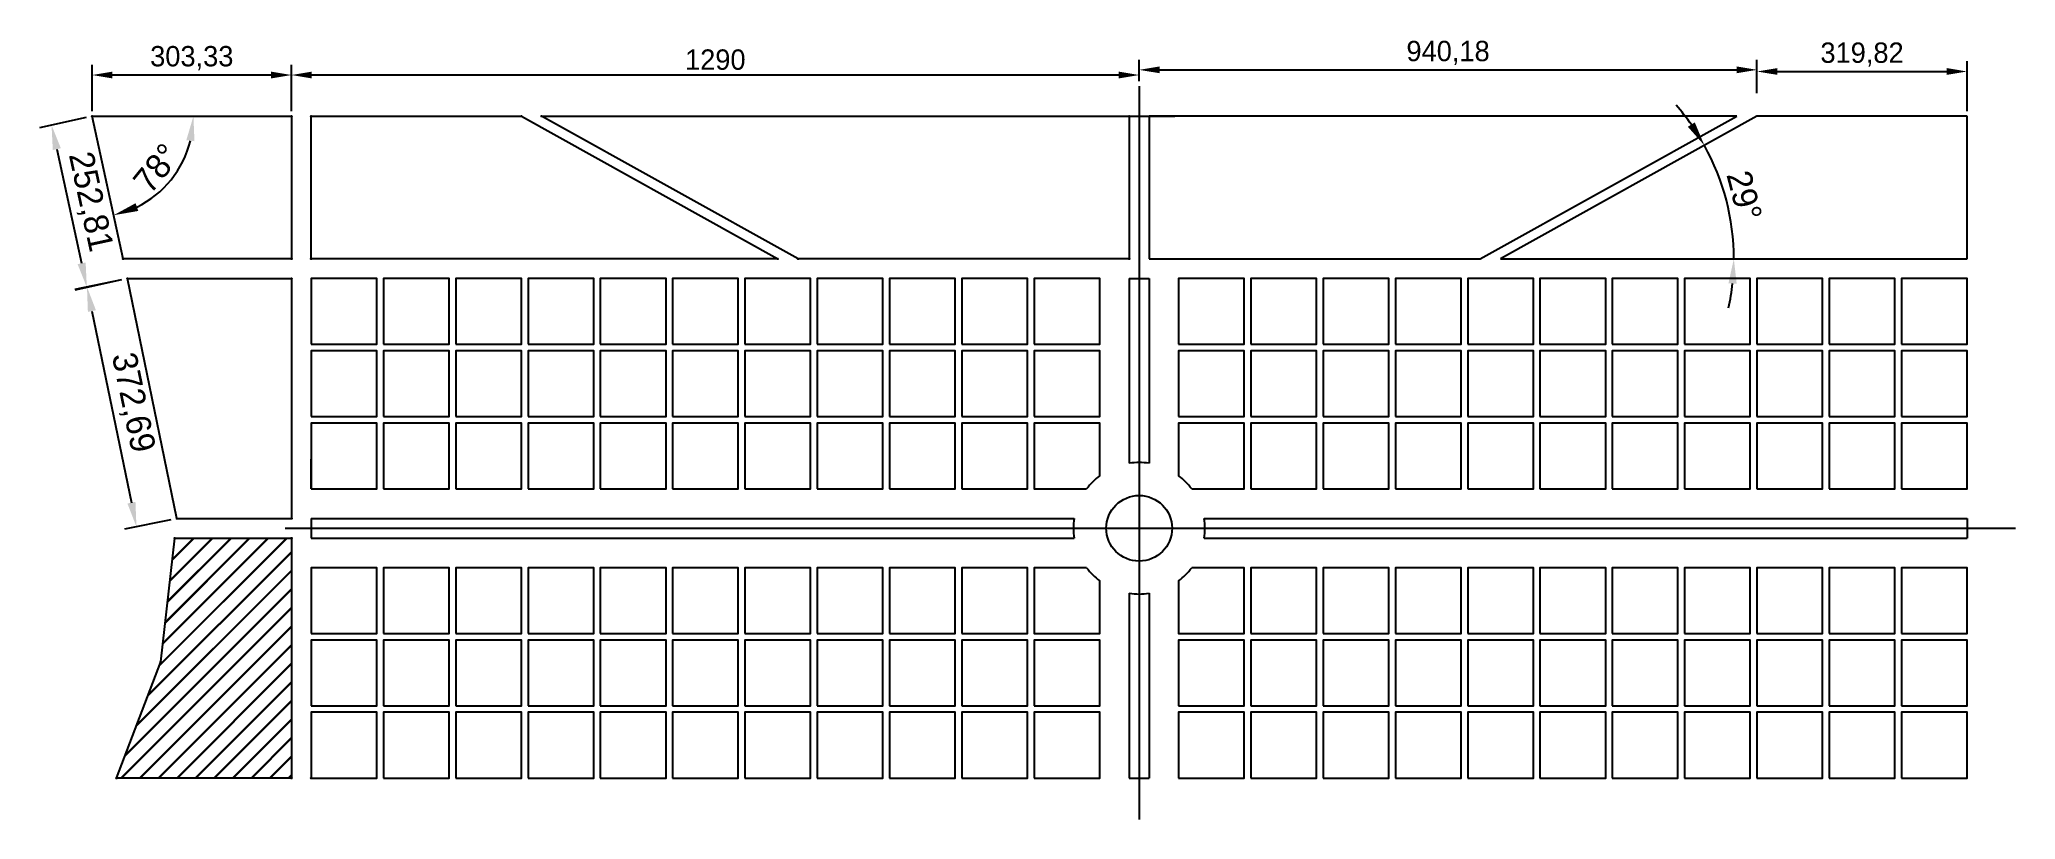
# Model space of a CAD drawing. Header units: millimetres. Extents: x 267 to 3274, y -323 to 864.
import ezdxf

# ---------------------------------------------------------------- set-up
doc = ezdxf.new("R2010")
doc.units = ezdxf.units.MM
doc.header["$PDMODE"] = 34
for name, color, linetype in [('Cotas', 250, 'Continuous'), ('Polilinea', 3, 'Continuous'), ('Puntos', 5, 'Continuous'), ('Tramas', 1, 'Continuous')]:
    doc.layers.add(name, color=color, linetype=linetype)
doc.dimstyles.new('Cotas1', dxfattribs={"dimscale": 0, "dimtxt": 2.5, "dimasz": 2.5, "dimexe": 1.25, "dimexo": 0.625, "dimtad": 1, "dimtxsty": 'Standard', "dimcen": 2.5, "dimadec": 0, "dimazin": 0, "dimtfac": 1, "dimtmove": 0, "dimatfit": 3, "dimfxl": 1, "dimarcsym": 0})

# ---------------------------------------------------------------- blocks, each defined once
blk = doc.blocks.new('*D18')
at = {"layer": 'Cotas', "color": 0, "lineweight": -2, "transparency": 16777216}
for p, q in [((650, 754.8), (650, 825.2)), ((1940, 800.3), (1940, 825.2)), ((1909, 809.7), (681, 809.7))]:
    blk.add_line(p, q, dxfattribs=at)
at = {"layer": 'Cotas', "color": 0, "transparency": 16777216}
for points in [[(681, 814.9), (681, 804.6), (650, 809.7)], [(1909, 814.9), (1909, 804.6), (1940, 809.7)]]:
    blk.add_solid(points, dxfattribs=at)
at = {"layer": 'Defpoints', "color": 0, "transparency": 16777216}
for p in [(650, 809.7), (1940, 792.6), (650, 747)]:
    blk.add_point(p, dxfattribs=at)
at = {"layer": 'Cotas', "color": 0, "transparency": 16777216, "insert": (1295, 833), "char_height": 30.98, "attachment_point": 5}
blk.add_mtext('1290', dxfattribs=at)
blk = doc.blocks.new('*D20')
at = {"layer": 'Cotas', "color": 0, "lineweight": -2, "transparency": 16777216}
for p, q in [((1940, 817.5), (1940, 833.1)), ((1971, 817.6), (2849.2, 817.6)), ((2880.2, 782), (2880.2, 833.1))]:
    blk.add_line(p, q, dxfattribs=at)
at = {"layer": 'Cotas', "color": 0, "transparency": 16777216}
for points in [[(1971, 822.8), (1971, 812.5), (1940, 817.6)], [(2849.2, 822.8), (2849.2, 812.5), (2880.2, 817.6)]]:
    blk.add_solid(points, dxfattribs=at)
at = {"layer": 'Defpoints', "color": 0, "transparency": 16777216}
for p in [(2880.2, 817.6), (1940, 809.7), (2880.2, 774.2)]:
    blk.add_point(p, dxfattribs=at)
at = {"layer": 'Cotas', "color": 0, "transparency": 16777216, "insert": (2410.1, 843.4), "char_height": 30.98, "attachment_point": 5}
blk.add_mtext('940,18', dxfattribs=at)
blk = doc.blocks.new('*D22')
at = {"layer": 'Cotas', "color": 0, "lineweight": -2, "transparency": 16777216}
for p, q in [((346.7, 754.8), (346.7, 825.2)), ((650, 754.8), (650, 825.2)), ((619, 809.7), (377.6, 809.7))]:
    blk.add_line(p, q, dxfattribs=at)
at = {"layer": 'Cotas', "color": 0, "transparency": 16777216}
for points in [[(377.6, 814.9), (377.6, 804.6), (346.7, 809.7)], [(619, 814.9), (619, 804.6), (650, 809.7)]]:
    blk.add_solid(points, dxfattribs=at)
at = {"layer": 'Defpoints', "color": 0, "transparency": 16777216}
for p in [(346.7, 809.7), (346.7, 747), (650, 747)]:
    blk.add_point(p, dxfattribs=at)
at = {"layer": 'Cotas', "color": 0, "transparency": 16777216, "insert": (498.3, 835.5), "char_height": 30.98, "attachment_point": 5}
blk.add_mtext('303,33', dxfattribs=at)
blk = doc.blocks.new('*D23')
at = {"layer": 'Cotas', "color": 0, "lineweight": -2, "transparency": 16777216}
for p, q in [((2880.2, 815.3), (2880.2, 830.6)), ((2911.2, 815.1), (3169, 815.1)), ((3200, 754.8), (3200, 830.6))]:
    blk.add_line(p, q, dxfattribs=at)
at = {"layer": 'Cotas', "color": 0, "transparency": 16777216}
for points in [[(2911.2, 820.3), (2911.2, 810), (2880.2, 815.1)], [(3169, 820.3), (3169, 810), (3200, 815.1)]]:
    blk.add_solid(points, dxfattribs=at)
at = {"layer": 'Defpoints', "color": 0, "transparency": 16777216}
for p in [(3200, 815.1), (2880.2, 807.5), (3200, 747)]:
    blk.add_point(p, dxfattribs=at)
at = {"layer": 'Cotas', "color": 0, "transparency": 16777216, "insert": (3040.1, 840.9), "char_height": 30.98, "attachment_point": 5}
blk.add_mtext('319,82', dxfattribs=at)
blk = doc.blocks.new('*D25')
at = {"layer": 'Cotas', "color": 0, "lineweight": -2, "transparency": 16777216}
for start, end in [(35.1393, 41.1945), (0, 29.0841), (347.8896, 353.9448)]:
    blk.add_arc((2490, 530), 355, start, end, dxfattribs=at)
at = {"layer": 'Cotas', "color": 0, "transparency": 16777216}
for points in [[(2785.6, 737.6), (2775, 731), (2800.2, 702.6)], [(2836.8, 492.9), (2849.3, 492.2), (2845, 530)]]:
    blk.add_solid(points, dxfattribs=at)
at = {"layer": 'Defpoints', "color": 0, "transparency": 16777216}
for p in [(2880.2, 747), (2839.9, 589.8), (2490, 530), (2490, 530), (3200, 530)]:
    blk.add_point(p, dxfattribs=at)
at = {"layer": 'Cotas', "color": 0, "transparency": 16777216, "insert": (2860.9, 626.2), "char_height": 37.5, "attachment_point": 5, "rotation": 284.5421}
blk.add_mtext('29°', dxfattribs=at)
blk = doc.blocks.new('*D26')
at = {"layer": 'Cotas', "color": 0, "lineweight": -2, "transparency": 16777216}
blk.add_arc((346.7, 747), 154.1, 296.2459, 346.0238, dxfattribs=at)
at = {"layer": 'Cotas', "color": 0, "transparency": 16777216}
for points in [[(490, 710.6), (502.4, 709), (500.8, 747)], [(416.9, 602.9), (412.8, 614.7), (379.4, 596.4)]]:
    blk.add_solid(points, dxfattribs=at)
at = {"layer": 'Defpoints', "color": 0, "transparency": 16777216}
for p in [(346.7, 747), (346.7, 747), (650, 747), (441.9, 625.9), (393.9, 530)]:
    blk.add_point(p, dxfattribs=at)
at = {"layer": 'Cotas', "color": 0, "transparency": 16777216, "insert": (444.8, 668), "char_height": 37.5, "attachment_point": 5, "rotation": 51.1349}
blk.add_mtext('78°', dxfattribs=at)
blk = doc.blocks.new('*D27')
at = {"layer": 'Cotas', "color": 0, "lineweight": -2, "transparency": 16777216}
for p, q in [((337.5, 745), (266.6, 729.6)), ((292.9, 697), (330.7, 523.2)), ((391.2, 498), (320.3, 482.6))]:
    blk.add_line(p, q, dxfattribs=at)
at = {"layer": 'Cotas', "color": 0, "transparency": 16777216}
for points in [[(299, 698.3), (286.8, 695.6), (284.9, 733.6)], [(336.8, 524.5), (324.6, 521.9), (338.6, 486.6)]]:
    blk.add_solid(points, dxfattribs=at)
at = {"layer": 'Defpoints', "color": 0, "transparency": 16777216}
for p in [(346.7, 747), (338.6, 486.6), (400.4, 500)]:
    blk.add_point(p, dxfattribs=at)
at = {"layer": 'Cotas', "color": 0, "transparency": 16777216, "insert": (342.3, 616.7), "char_height": 37.5, "attachment_point": 5, "rotation": 282.2709}
blk.add_mtext('252,81', dxfattribs=at)
blk = doc.blocks.new('*D28')
at = {"layer": 'Cotas', "color": 0, "lineweight": -2, "transparency": 16777216}
for p, q in [((391.2, 498.1), (320.4, 483.5)), ((346.3, 450.6), (406.5, 159)), ((466.6, 133.1), (395.7, 118.5))]:
    blk.add_line(p, q, dxfattribs=at)
at = {"layer": 'Cotas', "color": 0, "transparency": 16777216}
for points in [[(352.5, 451.8), (340.2, 449.3), (338.8, 487.3)], [(412.6, 160.3), (400.4, 157.7), (414.1, 122.3)]]:
    blk.add_solid(points, dxfattribs=at)
at = {"layer": 'Defpoints', "color": 0, "transparency": 16777216}
for p in [(400.4, 500), (414.1, 122.3), (475.7, 135)]:
    blk.add_point(p, dxfattribs=at)
at = {"layer": 'Cotas', "color": 0, "transparency": 16777216, "insert": (407, 311.1), "char_height": 37.5, "attachment_point": 5, "rotation": 281.6627}
blk.add_mtext('372,69', dxfattribs=at)

msp = doc.modelspace()

# ---------------------------------------------------------------- hatches: boundary and pattern name
at = {"layer": 'Polilinea'}
h = msp.add_hatch(dxfattribs=at)
h.set_pattern_fill('JIS_LC_20A', color=256)
h.paths.add_polyline_path([(650, 105), (650, -260), (383.78, -260), (451.03, -83.11), (472.34, 105)])

# ---------------------------------------------------------------- linework, layer by layer
for p, q in [((1940, 792.569), (1940, -323.083)), ((393.87, 530), (346.67, 747.03)), ((346.67, 747.03), (650, 747.03)), ((650, 747.03), (650, 530)), ((680, 747.03), (999.82, 747.03)), ((680, 530), (680, 747.03)), ((999.82, 747.03), (1390, 530)), ((1030.67, 747.03), (1925, 747.03)), ((1420.86, 530), (1030.67, 747.03)), ((1925, 747.03), (1925, 530)), ((1925, 747.03), (1994.471, 747.03)), ((2849.33, 747.03), (1955, 747.03)), ((1955, 747.03), (1955, 530)), ((2459.14, 530), (2849.33, 747.03)), ((2880.18, 747.03), (2490, 530)), ((3200, 747.03), (2880.18, 747.03)), ((3200, 530), (3200, 747.03)), ((650, 530), (393.87, 530)), ((1390, 530), (680, 530)), ((1925, 530), (1420.86, 530)), ((1955, 530), (2459.14, 530)), ((2490, 530), (3200, 530)), ((475.74, 135), (400.4, 500)), ((400.4, 500), (650, 500)), ((650, 500), (650, 135)), ((1925, 500), (1925, 500)), ((680, 180), (680, 225)), ((475.74, 135), (650, 135)), ((451.03, -83.11), (472.34, 105)), ((472.34, 105), (650, 105)), ((640.254, 120), (3273.585, 120)), ((650, 105), (650, -260)), ((383.78, -260), (451.03, -83.11)), ((650, -260), (383.78, -260))]:
    msp.add_line(p, q, dxfattribs=at)
msp.add_circle((1940, 120), 50, dxfattribs=at)
at = {"layer": 'Puntos'}
for p in [(346.67, 747.03), (650, 747.03), (680, 747.03), (999.82, 747.03), (1030.67, 747.03), (1925, 747.03), (393.87, 530), (650, 530), (680, 530), (1390, 530), (1420.86, 530), (1925, 530), (400.4, 500), (650, 500), (475.74, 135), (650, 135), (472.34, 105), (650, 105), (451.03, -83.11), (383.78, -260), (650, -260), (680, -260)]:
    msp.add_point(p, dxfattribs=at)
at = {"layer": 'Tramas'}
for p, q in [((1925, 500), (1925, 218.869)), ((1925, 500), (1955, 500)), ((1955, 500), (1955, 218.869)), ((680, 135), (1841.131, 135)), ((680, 135), (680, 105)), ((2038.869, 135), (3200, 135)), ((3200, 135), (3200, 105)), ((680, 105), (1841.131, 105)), ((2038.869, 105), (3200, 105)), ((1925, 21.131), (1925, -260)), ((1955, 21.131), (1955, -260)), ((1925, -260), (1955, -260))]:
    msp.add_line(p, q, dxfattribs=at)
for points in [[(680, 400), (780, 400), (780, 500), (680, 500)], [(790, 400), (890, 400), (890, 500), (790, 500)], [(900, 400), (1000, 400), (1000, 500), (900, 500)], [(1010, 400), (1110, 400), (1110, 500), (1010, 500)], [(1120, 400), (1220, 400), (1220, 500), (1120, 500)], [(1230, 400), (1330, 400), (1330, 500), (1230, 500)], [(1340, 400), (1440, 400), (1440, 500), (1340, 500)], [(1450, 400), (1550, 400), (1550, 500), (1450, 500)], [(1560, 400), (1660, 400), (1660, 500), (1560, 500)], [(1670, 400), (1770, 400), (1770, 500), (1670, 500)], [(1780, 400), (1880, 400), (1880, 500), (1780, 500)], [(2000, 400), (2100, 400), (2100, 500), (2000, 500)], [(2110, 400), (2210, 400), (2210, 500), (2110, 500)], [(2220, 400), (2320, 400), (2320, 500), (2220, 500)], [(2330, 400), (2430, 400), (2430, 500), (2330, 500)], [(2440, 400), (2540, 400), (2540, 500), (2440, 500)], [(2550, 400), (2650, 400), (2650, 500), (2550, 500)], [(2660, 400), (2760, 400), (2760, 500), (2660, 500)], [(2770, 400), (2870, 400), (2870, 500), (2770, 500)], [(2880, 400), (2980, 400), (2980, 500), (2880, 500)], [(2990, 400), (3090, 400), (3090, 500), (2990, 500)], [(3100, 400), (3200, 400), (3200, 500), (3100, 500)], [(680, 290), (780, 290), (780, 390), (680, 390)], [(790, 290), (890, 290), (890, 390), (790, 390)], [(900, 290), (1000, 290), (1000, 390), (900, 390)], [(1010, 290), (1110, 290), (1110, 390), (1010, 390)], [(1120, 290), (1220, 290), (1220, 390), (1120, 390)], [(1230, 290), (1330, 290), (1330, 390), (1230, 390)], [(1340, 290), (1440, 290), (1440, 390), (1340, 390)], [(1450, 290), (1550, 290), (1550, 390), (1450, 390)], [(1560, 290), (1660, 290), (1660, 390), (1560, 390)], [(1670, 290), (1770, 290), (1770, 390), (1670, 390)], [(1780, 290), (1880, 290), (1880, 390), (1780, 390)], [(2000, 290), (2100, 290), (2100, 390), (2000, 390)], [(2110, 290), (2210, 290), (2210, 390), (2110, 390)], [(2220, 290), (2320, 290), (2320, 390), (2220, 390)], [(2330, 290), (2430, 290), (2430, 390), (2330, 390)], [(2440, 290), (2540, 290), (2540, 390), (2440, 390)], [(2550, 290), (2650, 290), (2650, 390), (2550, 390)], [(2660, 290), (2760, 290), (2760, 390), (2660, 390)], [(2770, 290), (2870, 290), (2870, 390), (2770, 390)], [(2880, 290), (2980, 290), (2980, 390), (2880, 390)], [(2990, 290), (3090, 290), (3090, 390), (2990, 390)], [(3100, 290), (3200, 290), (3200, 390), (3100, 390)], [(680, 180), (780, 180), (780, 280), (680, 280)], [(790, 180), (890, 180), (890, 280), (790, 280)], [(900, 180), (1000, 180), (1000, 280), (900, 280)], [(1010, 180), (1110, 180), (1110, 280), (1010, 280)], [(1120, 180), (1220, 180), (1220, 280), (1120, 280)], [(1230, 180), (1330, 180), (1330, 280), (1230, 280)], [(1340, 180), (1440, 180), (1440, 280), (1340, 280)], [(1450, 180), (1550, 180), (1550, 280), (1450, 280)], [(1560, 180), (1660, 180), (1660, 280), (1560, 280)], [(1670, 180), (1770, 180), (1770, 280), (1670, 280)], [(2110, 180), (2210, 180), (2210, 280), (2110, 280)], [(2220, 180), (2320, 180), (2320, 280), (2220, 280)], [(2330, 180), (2430, 180), (2430, 280), (2330, 280)], [(2440, 180), (2540, 180), (2540, 280), (2440, 280)], [(2550, 180), (2650, 180), (2650, 280), (2550, 280)], [(2660, 180), (2760, 180), (2760, 280), (2660, 280)], [(2770, 180), (2870, 180), (2870, 280), (2770, 280)], [(2880, 180), (2980, 180), (2980, 280), (2880, 280)], [(2990, 180), (3090, 180), (3090, 280), (2990, 280)], [(3100, 180), (3200, 180), (3200, 280), (3100, 280)], [(680, -40), (780, -40), (780, 60), (680, 60)], [(790, -40), (890, -40), (890, 60), (790, 60)], [(900, -40), (1000, -40), (1000, 60), (900, 60)], [(1010, -40), (1110, -40), (1110, 60), (1010, 60)], [(1120, -40), (1220, -40), (1220, 60), (1120, 60)], [(1230, -40), (1330, -40), (1330, 60), (1230, 60)], [(1340, -40), (1440, -40), (1440, 60), (1340, 60)], [(1450, -40), (1550, -40), (1550, 60), (1450, 60)], [(1560, -40), (1660, -40), (1660, 60), (1560, 60)], [(1670, -40), (1770, -40), (1770, 60), (1670, 60)], [(2110, -40), (2210, -40), (2210, 60), (2110, 60)], [(2220, -40), (2320, -40), (2320, 60), (2220, 60)], [(2330, -40), (2430, -40), (2430, 60), (2330, 60)], [(2440, -40), (2540, -40), (2540, 60), (2440, 60)], [(2550, -40), (2650, -40), (2650, 60), (2550, 60)], [(2660, -40), (2760, -40), (2760, 60), (2660, 60)], [(2770, -40), (2870, -40), (2870, 60), (2770, 60)], [(2880, -40), (2980, -40), (2980, 60), (2880, 60)], [(2990, -40), (3090, -40), (3090, 60), (2990, 60)], [(3100, -40), (3200, -40), (3200, 60), (3100, 60)], [(680, -150), (780, -150), (780, -50), (680, -50)], [(790, -150), (890, -150), (890, -50), (790, -50)], [(900, -150), (1000, -150), (1000, -50), (900, -50)], [(1010, -150), (1110, -150), (1110, -50), (1010, -50)], [(1120, -150), (1220, -150), (1220, -50), (1120, -50)], [(1230, -150), (1330, -150), (1330, -50), (1230, -50)], [(1340, -150), (1440, -150), (1440, -50), (1340, -50)], [(1450, -150), (1550, -150), (1550, -50), (1450, -50)], [(1560, -150), (1660, -150), (1660, -50), (1560, -50)], [(1670, -150), (1770, -150), (1770, -50), (1670, -50)], [(1780, -150), (1880, -150), (1880, -50), (1780, -50)], [(2000, -150), (2100, -150), (2100, -50), (2000, -50)], [(2110, -150), (2210, -150), (2210, -50), (2110, -50)], [(2220, -150), (2320, -150), (2320, -50), (2220, -50)], [(2330, -150), (2430, -150), (2430, -50), (2330, -50)], [(2440, -150), (2540, -150), (2540, -50), (2440, -50)], [(2550, -150), (2650, -150), (2650, -50), (2550, -50)], [(2660, -150), (2760, -150), (2760, -50), (2660, -50)], [(2770, -150), (2870, -150), (2870, -50), (2770, -50)], [(2880, -150), (2980, -150), (2980, -50), (2880, -50)], [(2990, -150), (3090, -150), (3090, -50), (2990, -50)], [(3100, -150), (3200, -150), (3200, -50), (3100, -50)], [(680, -260), (780, -260), (780, -160), (680, -160)], [(790, -260), (890, -260), (890, -160), (790, -160)], [(900, -260), (1000, -260), (1000, -160), (900, -160)], [(1010, -260), (1110, -260), (1110, -160), (1010, -160)], [(1120, -260), (1220, -260), (1220, -160), (1120, -160)], [(1230, -260), (1330, -260), (1330, -160), (1230, -160)], [(1340, -260), (1440, -260), (1440, -160), (1340, -160)], [(1450, -260), (1550, -260), (1550, -160), (1450, -160)], [(1560, -260), (1660, -260), (1660, -160), (1560, -160)], [(1670, -260), (1770, -260), (1770, -160), (1670, -160)], [(1780, -260), (1880, -260), (1880, -160), (1780, -160)], [(2000, -260), (2100, -260), (2100, -160), (2000, -160)], [(2110, -260), (2210, -260), (2210, -160), (2110, -160)], [(2220, -260), (2320, -260), (2320, -160), (2220, -160)], [(2330, -260), (2430, -260), (2430, -160), (2330, -160)], [(2440, -260), (2540, -260), (2540, -160), (2440, -160)], [(2550, -260), (2650, -260), (2650, -160), (2550, -160)], [(2660, -260), (2760, -260), (2760, -160), (2660, -160)], [(2770, -260), (2870, -260), (2870, -160), (2770, -160)], [(2880, -260), (2980, -260), (2980, -160), (2880, -160)], [(2990, -260), (3090, -260), (3090, -160), (2990, -160)], [(3100, -260), (3200, -260), (3200, -160), (3100, -160)]]:
    msp.add_lwpolyline(points, close=True, dxfattribs=at)
for points in [[(1880, 200), (1880, 280), (1780, 280), (1780, 180), (1860, 180)], [(2020, 180), (2100, 180), (2100, 280), (2000, 280), (2000, 200)], [(1860, 60), (1780, 60), (1780, -40), (1880, -40), (1880, 40)], [(2000, 40), (2000, -40), (2100, -40), (2100, 60), (2020, 60)]]:
    msp.add_lwpolyline(points, dxfattribs=at)
for start, end in [(81.373073, 98.626927), (126.869898, 143.130102), (36.869898, 53.130102), (171.373073, 188.626927), (351.373073, 8.626927), (216.869898, 233.130102), (306.869898, 323.130102), (261.373073, 278.626927)]:
    msp.add_arc((1940, 120), 100, start, end, dxfattribs=at)

# ---------------------------------------------------------------- dimensions: what is measured, and where the dimension line sits
at = {"layer": 'Cotas'}
for base, p1, p2, picture, middle in [((346.67, 809.733), (650, 747.03), (346.67, 747.03), '*D22', (498.335, 835.548)), ((650, 809.748), (1940, 792.569), (650, 747.03), '*D18', (1295, 832.981)), ((2880.18, 817.618), (1940, 809.748), (2880.18, 774.23), '*D20', (2410.09, 843.433)), ((3200, 815.12), (2880.18, 807.541), (3200, 747.03), '*D23', (3040.09, 840.935))]:
    dim = msp.add_linear_dim(base=base, p1=p1, p2=p2, dimstyle='Cotas1', override={"dimscale": 12.391179}, dxfattribs=at)
    dim.commit()
    dim.dimension.update_dxf_attribs({"geometry": picture, "text_midpoint": middle})
for base, line1, line2, picture, middle in [((2839.93, 589.781), ((2490, 530), (3200, 530)), ((2880.18, 747.03), (2490, 530)), '*D25', (2860.851, 626.199)), ((441.933, 625.885), ((346.67, 747.03), (650, 747.03)), ((393.87, 530), (346.67, 747.03)), '*D26', (444.769, 667.973))]:
    dim = msp.add_angular_dim_2l(base=base, line1=line1, line2=line2, dimstyle='Cotas1', override={"dimscale": 15}, dxfattribs=at)
    dim.commit()
    dim.dimension.update_dxf_attribs({"geometry": picture, "text_midpoint": middle})
for p1, p2, distance, picture, middle in [((346.67, 747.03), (400.4, 500), -63.195, '*D27', (342.319, 616.726)), ((400.4, 500), (475.74, 135), -62.939, '*D28', (407.035, 311.094))]:
    dim = msp.add_aligned_dim(p1=p1, p2=p2, distance=distance, dimstyle='Cotas1', override={"dimscale": 15}, dxfattribs=at)
    dim.commit()
    dim.dimension.update_dxf_attribs({"geometry": picture, "text_midpoint": middle})

doc.saveas('drawing.dxf')
